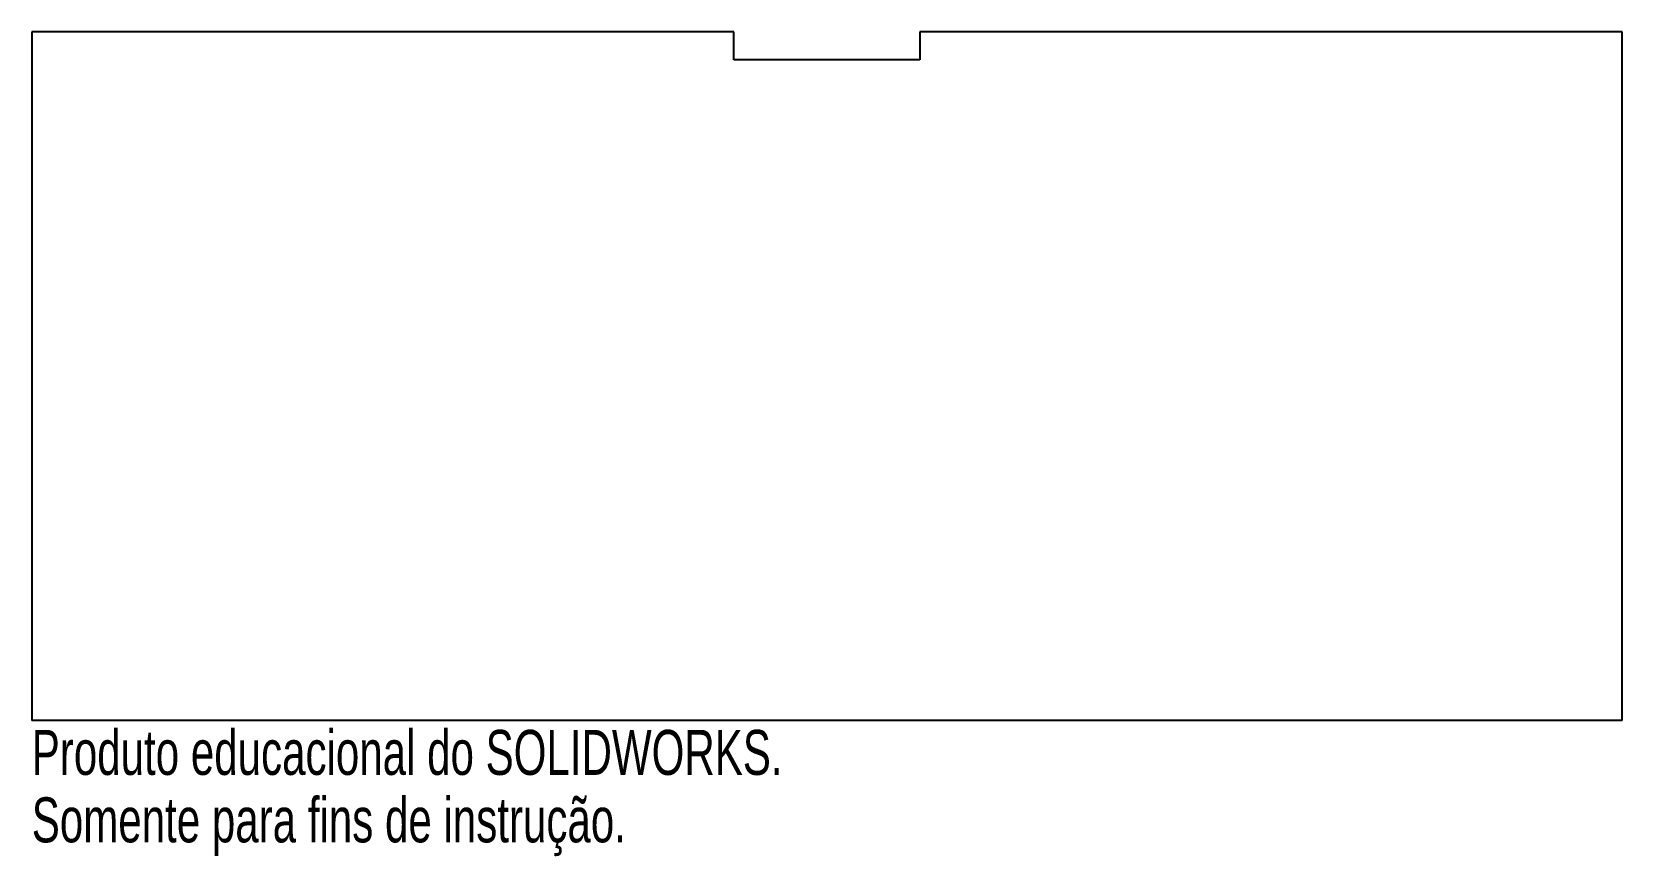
# Model space of a CAD drawing. Header units: millimetres. Extents: x -9.9 to 7.2, y -3.7 to 5.1.
import ezdxf

# ---------------------------------------------------------------- set-up
doc = ezdxf.new("R2010")
doc.units = ezdxf.units.MM
doc.styles.add('SLDTEXTSTYLE0', font='TXT', dxfattribs={"width": 0.7})

msp = doc.modelspace()

# ---------------------------------------------------------------- linework, layer by layer
at = {"color": 7, "linetype": 'Continuous', "lineweight": 25}
for p, q in [((-9.923, 5.115), (-9.923, -2.285)), ((-2.373, 5.115), (-9.923, 5.115)), ((-2.373, 4.815), (-2.373, 5.115)), ((7.177, 5.115), (-0.373, 5.115)), ((-0.373, 5.115), (-0.373, 4.815)), ((7.177, -2.285), (7.177, 5.115)), ((-0.373, 4.815), (-2.373, 4.815)), ((7.177, -2.285), (-9.923, -2.285))]:
    msp.add_line(p, q, dxfattribs=at)

# ---------------------------------------------------------------- texts
at = {"color": 7, "linetype": 'Continuous', "char_height": 0.48336, "attachment_point": 1, "style": 'SLDTEXTSTYLE0'}
for s, insert in [('Produto educacional do SOLIDWORKS.', (-9.923, -2.387)), ('Somente para fins de instrução.', (-9.923, -3.112))]:
    msp.add_mtext(s, dxfattribs=dict(at, insert=insert))

doc.saveas('drawing.dxf')
